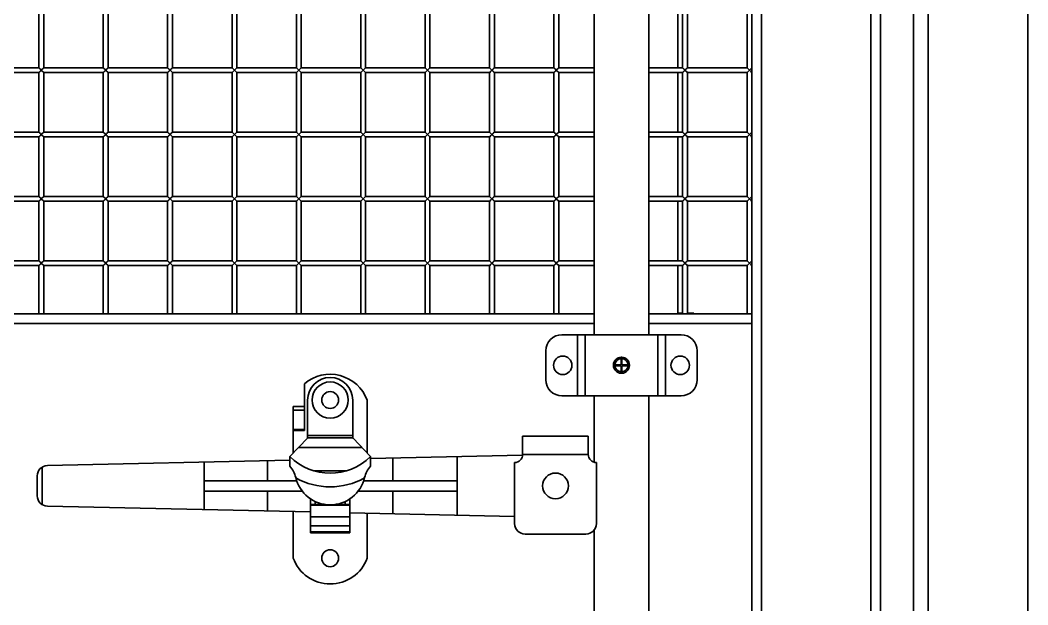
# Model space of a CAD drawing. Header units: millimetres. Extents: x 32496 to 166256, y 3504 to 23939.
# Drawn here: x 71104 to 71731, y 13479 to 13842 of the extents above; entities that cross this region are included whole.
import ezdxf

# ---------------------------------------------------------------- set-up
doc = ezdxf.new("R2010")
doc.units = ezdxf.units.MM
doc.layers.get('0').update_dxf_attribs({"lineweight": 35})

# ---------------------------------------------------------------- blocks, each defined once
blk = doc.blocks.new('8-1250')
at = {"linetype": 'Continuous'}
for p, q in [((-1377.63, -34671.29), (-1377.63, -32152.29)), ((-1315.63, -34671.29), (-1315.63, -32152.29)), ((-1386.63, -34591.29), (-1386.63, -32232.29)), ((-1481.13, -32251.79), (-1481.13, -34571.79)), ((-1413.13, -34571.79), (-1413.13, -32251.79)), ((-1407.13, -32251.79), (-1407.13, -34571.79)), ((-1585.13, -32393.79), (-1585.13, -33324.79)), ((-1551.13, -32393.79), (-1551.13, -33324.79)), ((-1487.13, -33311.79), (-1487.13, -32408.79)), ((-1930.13, -33121.79), (-1930.13, -33158.79)), ((-1927.13, -33121.79), (-1927.13, -33158.79)), ((-1890.13, -33121.79), (-1890.13, -33158.79)), ((-1887.13, -33121.79), (-1887.13, -33158.79)), ((-1850.13, -33121.79), (-1850.13, -33158.79)), ((-1847.13, -33121.79), (-1847.13, -33158.79)), ((-1810.13, -33121.79), (-1810.13, -33158.79)), ((-1807.13, -33121.79), (-1807.13, -33158.79)), ((-1770.13, -33121.79), (-1770.13, -33158.79)), ((-1767.13, -33121.79), (-1767.13, -33158.79)), ((-1730.13, -33121.79), (-1730.13, -33158.79)), ((-1727.13, -33121.79), (-1727.13, -33158.79)), ((-1690.13, -33121.79), (-1690.13, -33158.79)), ((-1687.13, -33121.79), (-1687.13, -33158.79)), ((-1650.13, -33121.79), (-1650.13, -33158.79)), ((-1647.13, -33121.79), (-1647.13, -33158.79)), ((-1610.13, -33121.79), (-1610.13, -33158.79)), ((-1607.13, -33121.79), (-1607.13, -33158.79)), ((-1533.13, -33158.79), (-1533.13, -33121.79)), ((-1530.13, -33121.79), (-1530.13, -33158.79)), ((-1527.13, -33121.79), (-1527.13, -33158.79)), ((-1490.13, -33121.79), (-1490.13, -33158.79)), ((-1967.13, -33158.79), (-1930.13, -33158.79)), ((-1930.13, -33161.79), (-1927.13, -33158.79)), ((-1930.13, -33158.79), (-1927.13, -33161.79)), ((-1929.22, -33160.88), (-1928.63, -33160.29)), ((-1927.13, -33158.79), (-1927.56, -33159.22)), ((-1927.13, -33158.79), (-1890.13, -33158.79)), ((-1890.13, -33161.79), (-1887.13, -33158.79)), ((-1890.13, -33158.79), (-1887.13, -33161.79)), ((-1889.22, -33160.88), (-1888.63, -33160.29)), ((-1887.13, -33158.79), (-1887.56, -33159.22)), ((-1887.13, -33158.79), (-1850.13, -33158.79)), ((-1850.13, -33161.79), (-1847.13, -33158.79)), ((-1850.13, -33158.79), (-1847.13, -33161.79)), ((-1849.22, -33160.88), (-1848.63, -33160.29)), ((-1847.13, -33158.79), (-1847.56, -33159.22)), ((-1847.13, -33158.79), (-1810.13, -33158.79)), ((-1810.13, -33161.79), (-1807.13, -33158.79)), ((-1810.13, -33158.79), (-1807.13, -33161.79)), ((-1809.22, -33160.88), (-1808.63, -33160.29)), ((-1807.13, -33158.79), (-1807.56, -33159.22)), ((-1807.13, -33158.79), (-1770.13, -33158.79)), ((-1770.13, -33161.79), (-1767.13, -33158.79)), ((-1770.13, -33158.79), (-1767.13, -33161.79)), ((-1769.22, -33160.88), (-1768.63, -33160.29)), ((-1767.13, -33158.79), (-1767.56, -33159.22)), ((-1767.13, -33158.79), (-1730.13, -33158.79)), ((-1730.13, -33161.79), (-1727.13, -33158.79)), ((-1730.13, -33158.79), (-1727.13, -33161.79)), ((-1729.22, -33160.88), (-1728.63, -33160.29)), ((-1727.13, -33158.79), (-1727.56, -33159.22)), ((-1727.13, -33158.79), (-1690.13, -33158.79)), ((-1690.13, -33161.79), (-1687.13, -33158.79)), ((-1690.13, -33158.79), (-1687.13, -33161.79)), ((-1689.22, -33160.88), (-1688.63, -33160.29)), ((-1687.13, -33158.79), (-1687.56, -33159.22)), ((-1687.13, -33158.79), (-1650.13, -33158.79)), ((-1650.13, -33161.79), (-1647.13, -33158.79)), ((-1650.13, -33158.79), (-1647.13, -33161.79)), ((-1649.22, -33160.88), (-1648.63, -33160.29)), ((-1647.13, -33158.79), (-1647.56, -33159.22)), ((-1647.13, -33158.79), (-1610.13, -33158.79)), ((-1610.13, -33161.79), (-1607.13, -33158.79)), ((-1610.13, -33158.79), (-1607.13, -33161.79)), ((-1609.22, -33160.88), (-1608.63, -33160.29)), ((-1607.13, -33158.79), (-1607.56, -33159.22)), ((-1607.13, -33158.79), (-1585.13, -33158.79)), ((-1551.13, -33158.79), (-1530.13, -33158.79)), ((-1530.13, -33161.79), (-1527.13, -33158.79)), ((-1530.13, -33158.79), (-1527.13, -33161.79)), ((-1529.22, -33160.88), (-1528.63, -33160.29)), ((-1527.13, -33158.79), (-1527.56, -33159.22)), ((-1527.13, -33158.79), (-1490.13, -33158.79)), ((-1490.13, -33161.79), (-1487.13, -33158.79)), ((-1490.13, -33158.79), (-1487.13, -33161.79)), ((-1489.22, -33160.88), (-1488.63, -33160.29)), ((-1487.13, -33158.79), (-1487.56, -33159.22)), ((-1967.13, -33161.79), (-1930.13, -33161.79)), ((-1930.13, -33161.79), (-1930.13, -33198.79)), ((-1930.01, -33161.67), (-1929.22, -33160.88)), ((-1927.13, -33161.79), (-1927.13, -33198.79)), ((-1927.13, -33161.79), (-1890.13, -33161.79)), ((-1890.13, -33161.79), (-1890.13, -33198.79)), ((-1890.01, -33161.67), (-1889.22, -33160.88)), ((-1887.13, -33161.79), (-1887.13, -33198.79)), ((-1887.13, -33161.79), (-1850.13, -33161.79)), ((-1850.13, -33161.79), (-1850.13, -33198.79)), ((-1850.01, -33161.67), (-1849.22, -33160.88)), ((-1847.13, -33161.79), (-1847.13, -33198.79)), ((-1847.13, -33161.79), (-1810.13, -33161.79)), ((-1810.13, -33161.79), (-1810.13, -33198.79)), ((-1810.01, -33161.67), (-1809.22, -33160.88)), ((-1807.13, -33161.79), (-1807.13, -33198.79)), ((-1807.13, -33161.79), (-1770.13, -33161.79)), ((-1770.13, -33161.79), (-1770.13, -33198.79)), ((-1770.01, -33161.67), (-1769.22, -33160.88)), ((-1767.13, -33161.79), (-1767.13, -33198.79)), ((-1767.13, -33161.79), (-1730.13, -33161.79)), ((-1730.13, -33161.79), (-1730.13, -33198.79)), ((-1730.01, -33161.67), (-1729.22, -33160.88)), ((-1727.13, -33161.79), (-1727.13, -33198.79)), ((-1727.13, -33161.79), (-1690.13, -33161.79)), ((-1690.13, -33161.79), (-1690.13, -33198.79)), ((-1690.01, -33161.67), (-1689.22, -33160.88)), ((-1687.13, -33161.79), (-1687.13, -33198.79)), ((-1687.13, -33161.79), (-1650.13, -33161.79)), ((-1650.13, -33161.79), (-1650.13, -33198.79)), ((-1650.01, -33161.67), (-1649.22, -33160.88)), ((-1647.13, -33161.79), (-1647.13, -33198.79)), ((-1647.13, -33161.79), (-1610.13, -33161.79)), ((-1610.13, -33161.79), (-1610.13, -33198.79)), ((-1610.01, -33161.67), (-1609.22, -33160.88)), ((-1607.13, -33161.79), (-1607.13, -33198.79)), ((-1607.13, -33161.79), (-1585.13, -33161.79)), ((-1551.13, -33161.79), (-1530.13, -33161.79)), ((-1533.13, -33198.79), (-1533.13, -33161.79)), ((-1530.13, -33161.79), (-1530.13, -33198.79)), ((-1530.01, -33161.67), (-1529.22, -33160.88)), ((-1527.13, -33161.79), (-1527.13, -33198.79)), ((-1527.13, -33161.79), (-1490.13, -33161.79)), ((-1490.13, -33161.79), (-1490.13, -33198.79)), ((-1490.01, -33161.67), (-1489.22, -33160.88)), ((-1967.13, -33198.79), (-1930.13, -33198.79)), ((-1967.13, -33201.79), (-1930.13, -33201.79)), ((-1930.13, -33201.79), (-1927.13, -33198.79)), ((-1930.13, -33198.79), (-1927.13, -33201.79)), ((-1930.13, -33201.79), (-1930.13, -33238.79)), ((-1930.01, -33201.67), (-1929.22, -33200.88)), ((-1929.22, -33200.88), (-1928.63, -33200.29)), ((-1927.13, -33198.79), (-1927.56, -33199.22)), ((-1927.13, -33198.79), (-1890.13, -33198.79)), ((-1927.13, -33201.79), (-1927.13, -33238.79)), ((-1927.13, -33201.79), (-1890.13, -33201.79)), ((-1890.13, -33201.79), (-1887.13, -33198.79)), ((-1890.13, -33198.79), (-1887.13, -33201.79)), ((-1890.13, -33201.79), (-1890.13, -33238.79)), ((-1890.01, -33201.67), (-1889.22, -33200.88)), ((-1889.22, -33200.88), (-1888.63, -33200.29)), ((-1887.13, -33198.79), (-1887.56, -33199.22)), ((-1887.13, -33198.79), (-1850.13, -33198.79)), ((-1887.13, -33201.79), (-1887.13, -33238.79)), ((-1887.13, -33201.79), (-1850.13, -33201.79)), ((-1850.13, -33201.79), (-1847.13, -33198.79)), ((-1850.13, -33198.79), (-1847.13, -33201.79)), ((-1850.13, -33201.79), (-1850.13, -33238.79)), ((-1850.01, -33201.67), (-1849.22, -33200.88)), ((-1849.22, -33200.88), (-1848.63, -33200.29)), ((-1847.13, -33198.79), (-1847.56, -33199.22)), ((-1847.13, -33198.79), (-1810.13, -33198.79)), ((-1847.13, -33201.79), (-1847.13, -33238.79)), ((-1847.13, -33201.79), (-1810.13, -33201.79)), ((-1810.13, -33201.79), (-1807.13, -33198.79)), ((-1810.13, -33198.79), (-1807.13, -33201.79)), ((-1810.13, -33201.79), (-1810.13, -33238.79)), ((-1810.01, -33201.67), (-1809.22, -33200.88)), ((-1809.22, -33200.88), (-1808.63, -33200.29)), ((-1807.13, -33198.79), (-1807.56, -33199.22)), ((-1807.13, -33198.79), (-1770.13, -33198.79)), ((-1807.13, -33201.79), (-1807.13, -33238.79)), ((-1807.13, -33201.79), (-1770.13, -33201.79)), ((-1770.13, -33201.79), (-1767.13, -33198.79)), ((-1770.13, -33198.79), (-1767.13, -33201.79)), ((-1770.13, -33201.79), (-1770.13, -33238.79)), ((-1770.01, -33201.67), (-1769.22, -33200.88)), ((-1769.22, -33200.88), (-1768.63, -33200.29)), ((-1767.13, -33198.79), (-1767.56, -33199.22)), ((-1767.13, -33198.79), (-1730.13, -33198.79)), ((-1767.13, -33201.79), (-1767.13, -33238.79)), ((-1767.13, -33201.79), (-1730.13, -33201.79)), ((-1730.13, -33201.79), (-1727.13, -33198.79)), ((-1730.13, -33198.79), (-1727.13, -33201.79)), ((-1730.13, -33201.79), (-1730.13, -33238.79)), ((-1730.01, -33201.67), (-1729.22, -33200.88)), ((-1729.22, -33200.88), (-1728.63, -33200.29)), ((-1727.13, -33198.79), (-1727.56, -33199.22)), ((-1727.13, -33198.79), (-1690.13, -33198.79)), ((-1727.13, -33201.79), (-1727.13, -33238.79)), ((-1727.13, -33201.79), (-1690.13, -33201.79)), ((-1690.13, -33201.79), (-1687.13, -33198.79)), ((-1690.13, -33198.79), (-1687.13, -33201.79)), ((-1690.13, -33201.79), (-1690.13, -33238.79)), ((-1690.01, -33201.67), (-1689.22, -33200.88)), ((-1689.22, -33200.88), (-1688.63, -33200.29)), ((-1687.13, -33198.79), (-1687.56, -33199.22)), ((-1687.13, -33198.79), (-1650.13, -33198.79)), ((-1687.13, -33201.79), (-1687.13, -33238.79)), ((-1687.13, -33201.79), (-1650.13, -33201.79)), ((-1650.13, -33201.79), (-1647.13, -33198.79)), ((-1650.13, -33198.79), (-1647.13, -33201.79)), ((-1650.13, -33201.79), (-1650.13, -33238.79)), ((-1650.01, -33201.67), (-1649.22, -33200.88)), ((-1649.22, -33200.88), (-1648.63, -33200.29)), ((-1647.13, -33198.79), (-1647.56, -33199.22)), ((-1647.13, -33198.79), (-1610.13, -33198.79)), ((-1647.13, -33201.79), (-1647.13, -33238.79)), ((-1647.13, -33201.79), (-1610.13, -33201.79)), ((-1610.13, -33201.79), (-1607.13, -33198.79)), ((-1610.13, -33198.79), (-1607.13, -33201.79)), ((-1610.13, -33201.79), (-1610.13, -33238.79)), ((-1610.01, -33201.67), (-1609.22, -33200.88)), ((-1609.22, -33200.88), (-1608.63, -33200.29)), ((-1607.13, -33198.79), (-1607.56, -33199.22)), ((-1607.13, -33198.79), (-1585.13, -33198.79)), ((-1607.13, -33201.79), (-1607.13, -33238.79)), ((-1607.13, -33201.79), (-1585.13, -33201.79)), ((-1551.13, -33198.79), (-1530.13, -33198.79)), ((-1551.13, -33201.79), (-1530.13, -33201.79)), ((-1533.13, -33238.79), (-1533.13, -33201.79)), ((-1530.13, -33201.79), (-1527.13, -33198.79)), ((-1530.13, -33198.79), (-1527.13, -33201.79)), ((-1530.13, -33201.79), (-1530.13, -33238.79)), ((-1530.01, -33201.67), (-1529.22, -33200.88)), ((-1529.22, -33200.88), (-1528.63, -33200.29)), ((-1527.13, -33198.79), (-1527.56, -33199.22)), ((-1527.13, -33198.79), (-1490.13, -33198.79)), ((-1527.13, -33201.79), (-1527.13, -33238.79)), ((-1527.13, -33201.79), (-1490.13, -33201.79)), ((-1490.13, -33201.79), (-1487.13, -33198.79)), ((-1490.13, -33198.79), (-1487.13, -33201.79)), ((-1490.13, -33201.79), (-1490.13, -33238.79)), ((-1490.01, -33201.67), (-1489.22, -33200.88)), ((-1489.22, -33200.88), (-1488.63, -33200.29)), ((-1487.13, -33198.79), (-1487.56, -33199.22)), ((-1967.13, -33238.79), (-1930.13, -33238.79)), ((-1967.13, -33241.79), (-1930.13, -33241.79)), ((-1930.13, -33241.79), (-1927.13, -33238.79)), ((-1930.13, -33238.79), (-1927.13, -33241.79)), ((-1930.13, -33241.79), (-1930.13, -33278.79)), ((-1930.01, -33241.67), (-1929.22, -33240.88)), ((-1929.22, -33240.88), (-1928.63, -33240.29)), ((-1927.13, -33238.79), (-1927.56, -33239.22)), ((-1927.13, -33238.79), (-1890.13, -33238.79)), ((-1927.13, -33241.79), (-1927.13, -33278.79)), ((-1927.13, -33241.79), (-1890.13, -33241.79)), ((-1890.13, -33241.79), (-1887.13, -33238.79)), ((-1890.13, -33238.79), (-1887.13, -33241.79)), ((-1890.13, -33241.79), (-1890.13, -33278.79)), ((-1890.01, -33241.67), (-1889.22, -33240.88)), ((-1889.22, -33240.88), (-1888.63, -33240.29)), ((-1887.13, -33238.79), (-1887.56, -33239.22)), ((-1887.13, -33238.79), (-1850.13, -33238.79)), ((-1887.13, -33241.79), (-1887.13, -33278.79)), ((-1887.13, -33241.79), (-1850.13, -33241.79)), ((-1850.13, -33241.79), (-1847.13, -33238.79)), ((-1850.13, -33238.79), (-1847.13, -33241.79)), ((-1850.13, -33241.79), (-1850.13, -33278.79)), ((-1850.01, -33241.67), (-1849.22, -33240.88)), ((-1849.22, -33240.88), (-1848.63, -33240.29)), ((-1847.13, -33238.79), (-1847.56, -33239.22)), ((-1847.13, -33238.79), (-1810.13, -33238.79)), ((-1847.13, -33241.79), (-1847.13, -33278.79)), ((-1847.13, -33241.79), (-1810.13, -33241.79)), ((-1810.13, -33241.79), (-1807.13, -33238.79)), ((-1810.13, -33238.79), (-1807.13, -33241.79)), ((-1810.13, -33241.79), (-1810.13, -33278.79)), ((-1810.01, -33241.67), (-1809.22, -33240.88)), ((-1809.22, -33240.88), (-1808.63, -33240.29)), ((-1807.13, -33238.79), (-1807.56, -33239.22)), ((-1807.13, -33238.79), (-1770.13, -33238.79)), ((-1807.13, -33241.79), (-1807.13, -33278.79)), ((-1807.13, -33241.79), (-1770.13, -33241.79)), ((-1770.13, -33241.79), (-1767.13, -33238.79)), ((-1770.13, -33238.79), (-1767.13, -33241.79)), ((-1770.13, -33241.79), (-1770.13, -33278.79)), ((-1770.01, -33241.67), (-1769.22, -33240.88)), ((-1769.22, -33240.88), (-1768.63, -33240.29)), ((-1767.13, -33238.79), (-1767.56, -33239.22)), ((-1767.13, -33238.79), (-1730.13, -33238.79)), ((-1767.13, -33241.79), (-1767.13, -33278.79)), ((-1767.13, -33241.79), (-1730.13, -33241.79)), ((-1730.13, -33241.79), (-1727.13, -33238.79)), ((-1730.13, -33238.79), (-1727.13, -33241.79)), ((-1730.13, -33241.79), (-1730.13, -33278.79)), ((-1730.01, -33241.67), (-1729.22, -33240.88)), ((-1729.22, -33240.88), (-1728.63, -33240.29)), ((-1727.13, -33238.79), (-1727.56, -33239.22)), ((-1727.13, -33238.79), (-1690.13, -33238.79)), ((-1727.13, -33241.79), (-1727.13, -33278.79)), ((-1727.13, -33241.79), (-1690.13, -33241.79)), ((-1690.13, -33241.79), (-1687.13, -33238.79)), ((-1690.13, -33238.79), (-1687.13, -33241.79)), ((-1690.13, -33241.79), (-1690.13, -33278.79)), ((-1690.01, -33241.67), (-1689.22, -33240.88)), ((-1689.22, -33240.88), (-1688.63, -33240.29)), ((-1687.13, -33238.79), (-1687.56, -33239.22)), ((-1687.13, -33238.79), (-1650.13, -33238.79)), ((-1687.13, -33241.79), (-1687.13, -33278.79)), ((-1687.13, -33241.79), (-1650.13, -33241.79)), ((-1650.13, -33241.79), (-1647.13, -33238.79)), ((-1650.13, -33238.79), (-1647.13, -33241.79)), ((-1650.13, -33241.79), (-1650.13, -33278.79)), ((-1650.01, -33241.67), (-1649.22, -33240.88)), ((-1649.22, -33240.88), (-1648.63, -33240.29)), ((-1647.13, -33238.79), (-1647.56, -33239.22)), ((-1647.13, -33238.79), (-1610.13, -33238.79)), ((-1647.13, -33241.79), (-1647.13, -33278.79)), ((-1647.13, -33241.79), (-1610.13, -33241.79)), ((-1610.13, -33241.79), (-1607.13, -33238.79)), ((-1610.13, -33238.79), (-1607.13, -33241.79)), ((-1610.13, -33241.79), (-1610.13, -33278.79)), ((-1610.01, -33241.67), (-1609.22, -33240.88)), ((-1609.22, -33240.88), (-1608.63, -33240.29)), ((-1607.13, -33238.79), (-1607.56, -33239.22)), ((-1607.13, -33238.79), (-1585.13, -33238.79)), ((-1607.13, -33241.79), (-1607.13, -33278.79)), ((-1607.13, -33241.79), (-1585.13, -33241.79)), ((-1551.13, -33238.79), (-1530.13, -33238.79)), ((-1551.13, -33241.79), (-1530.13, -33241.79)), ((-1533.13, -33278.79), (-1533.13, -33241.79)), ((-1530.13, -33241.79), (-1527.13, -33238.79)), ((-1530.13, -33238.79), (-1527.13, -33241.79)), ((-1530.13, -33241.79), (-1530.13, -33278.79)), ((-1530.01, -33241.67), (-1529.22, -33240.88)), ((-1529.22, -33240.88), (-1528.63, -33240.29)), ((-1527.13, -33238.79), (-1527.56, -33239.22)), ((-1527.13, -33238.79), (-1490.13, -33238.79)), ((-1527.13, -33241.79), (-1527.13, -33278.79)), ((-1527.13, -33241.79), (-1490.13, -33241.79)), ((-1490.13, -33241.79), (-1487.13, -33238.79)), ((-1490.13, -33238.79), (-1487.13, -33241.79)), ((-1490.13, -33241.79), (-1490.13, -33278.79)), ((-1490.01, -33241.67), (-1489.22, -33240.88)), ((-1489.22, -33240.88), (-1488.63, -33240.29)), ((-1487.13, -33238.79), (-1487.56, -33239.22)), ((-1967.13, -33278.79), (-1930.13, -33278.79)), ((-1930.13, -33281.79), (-1927.13, -33278.79)), ((-1930.13, -33278.79), (-1927.13, -33281.79)), ((-1927.13, -33278.79), (-1927.56, -33279.22)), ((-1927.13, -33278.79), (-1890.13, -33278.79)), ((-1890.13, -33281.79), (-1887.13, -33278.79)), ((-1890.13, -33278.79), (-1887.13, -33281.79)), ((-1887.13, -33278.79), (-1887.56, -33279.22)), ((-1887.13, -33278.79), (-1850.13, -33278.79)), ((-1850.13, -33281.79), (-1847.13, -33278.79)), ((-1850.13, -33278.79), (-1847.13, -33281.79)), ((-1847.13, -33278.79), (-1847.56, -33279.22)), ((-1847.13, -33278.79), (-1810.13, -33278.79)), ((-1810.13, -33281.79), (-1807.13, -33278.79)), ((-1810.13, -33278.79), (-1807.13, -33281.79)), ((-1807.13, -33278.79), (-1807.56, -33279.22)), ((-1807.13, -33278.79), (-1770.13, -33278.79)), ((-1770.13, -33281.79), (-1767.13, -33278.79)), ((-1770.13, -33278.79), (-1767.13, -33281.79)), ((-1767.13, -33278.79), (-1767.56, -33279.22)), ((-1767.13, -33278.79), (-1730.13, -33278.79)), ((-1730.13, -33281.79), (-1727.13, -33278.79)), ((-1730.13, -33278.79), (-1727.13, -33281.79)), ((-1727.13, -33278.79), (-1727.56, -33279.22)), ((-1727.13, -33278.79), (-1690.13, -33278.79)), ((-1690.13, -33281.79), (-1687.13, -33278.79)), ((-1690.13, -33278.79), (-1687.13, -33281.79)), ((-1687.13, -33278.79), (-1687.56, -33279.22)), ((-1687.13, -33278.79), (-1650.13, -33278.79)), ((-1650.13, -33281.79), (-1647.13, -33278.79)), ((-1650.13, -33278.79), (-1647.13, -33281.79)), ((-1647.13, -33278.79), (-1647.56, -33279.22)), ((-1647.13, -33278.79), (-1610.13, -33278.79)), ((-1610.13, -33281.79), (-1607.13, -33278.79)), ((-1610.13, -33278.79), (-1607.13, -33281.79)), ((-1607.13, -33278.79), (-1607.56, -33279.22)), ((-1607.13, -33278.79), (-1585.13, -33278.79)), ((-1551.13, -33278.79), (-1530.13, -33278.79)), ((-1530.13, -33281.79), (-1527.13, -33278.79)), ((-1530.13, -33278.79), (-1527.13, -33281.79)), ((-1527.13, -33278.79), (-1527.56, -33279.22)), ((-1527.13, -33278.79), (-1490.13, -33278.79)), ((-1490.13, -33281.79), (-1487.13, -33278.79)), ((-1490.13, -33278.79), (-1487.13, -33281.79)), ((-1487.13, -33278.79), (-1487.56, -33279.22)), ((-1967.13, -33281.79), (-1930.13, -33281.79)), ((-1930.13, -33281.79), (-1930.13, -33311.79)), ((-1930.01, -33281.67), (-1929.22, -33280.88)), ((-1929.22, -33280.88), (-1928.63, -33280.29)), ((-1927.13, -33281.79), (-1927.13, -33311.79)), ((-1927.13, -33281.79), (-1890.13, -33281.79)), ((-1890.13, -33281.79), (-1890.13, -33311.79)), ((-1890.01, -33281.67), (-1889.22, -33280.88)), ((-1889.22, -33280.88), (-1888.63, -33280.29)), ((-1887.13, -33281.79), (-1887.13, -33311.79)), ((-1887.13, -33281.79), (-1850.13, -33281.79)), ((-1850.13, -33281.79), (-1850.13, -33311.79)), ((-1850.01, -33281.67), (-1849.22, -33280.88)), ((-1849.22, -33280.88), (-1848.63, -33280.29)), ((-1847.13, -33281.79), (-1847.13, -33311.79)), ((-1847.13, -33281.79), (-1810.13, -33281.79)), ((-1810.13, -33281.79), (-1810.13, -33311.79)), ((-1810.01, -33281.67), (-1809.22, -33280.88)), ((-1809.22, -33280.88), (-1808.63, -33280.29)), ((-1807.13, -33281.79), (-1807.13, -33311.79)), ((-1807.13, -33281.79), (-1770.13, -33281.79)), ((-1770.13, -33281.79), (-1770.13, -33311.79)), ((-1770.01, -33281.67), (-1769.22, -33280.88)), ((-1769.22, -33280.88), (-1768.63, -33280.29)), ((-1767.13, -33281.79), (-1767.13, -33311.79)), ((-1767.13, -33281.79), (-1730.13, -33281.79)), ((-1730.13, -33281.79), (-1730.13, -33311.79)), ((-1730.01, -33281.67), (-1729.22, -33280.88)), ((-1729.22, -33280.88), (-1728.63, -33280.29)), ((-1727.13, -33281.79), (-1727.13, -33311.79)), ((-1727.13, -33281.79), (-1690.13, -33281.79)), ((-1690.13, -33281.79), (-1690.13, -33311.79)), ((-1690.01, -33281.67), (-1689.22, -33280.88)), ((-1689.22, -33280.88), (-1688.63, -33280.29)), ((-1687.13, -33281.79), (-1687.13, -33311.79)), ((-1687.13, -33281.79), (-1650.13, -33281.79)), ((-1650.13, -33281.79), (-1650.13, -33311.79)), ((-1650.01, -33281.67), (-1649.22, -33280.88)), ((-1649.22, -33280.88), (-1648.63, -33280.29)), ((-1647.13, -33281.79), (-1647.13, -33311.79)), ((-1647.13, -33281.79), (-1610.13, -33281.79)), ((-1610.13, -33281.79), (-1610.13, -33311.79)), ((-1610.01, -33281.67), (-1609.22, -33280.88)), ((-1609.22, -33280.88), (-1608.63, -33280.29)), ((-1607.13, -33281.79), (-1607.13, -33311.79)), ((-1607.13, -33281.79), (-1585.13, -33281.79)), ((-1551.13, -33281.79), (-1530.13, -33281.79)), ((-1533.13, -33311.79), (-1533.13, -33281.79)), ((-1530.13, -33281.79), (-1530.13, -33311.79)), ((-1530.01, -33281.67), (-1529.22, -33280.88)), ((-1529.22, -33280.88), (-1528.63, -33280.29)), ((-1527.13, -33281.79), (-1527.13, -33311.79)), ((-1527.13, -33281.79), (-1490.13, -33281.79)), ((-1490.13, -33281.79), (-1490.13, -33311.79)), ((-1490.01, -33281.67), (-1489.22, -33280.88)), ((-1489.22, -33280.88), (-1488.63, -33280.29)), ((-2211.13, -33311.79), (-1585.13, -33311.79)), ((-1551.13, -33311.79), (-1487.13, -33311.79)), ((-1533.13, -33311.29), (-1530.13, -33311.29)), ((-1527.13, -33311.29), (-1523.13, -33311.29)), ((-1523.13, -33311.79), (-1523.13, -33311.29)), ((-1487.13, -33511.79), (-1487.13, -33311.79)), ((-1585.13, -33317.79), (-2211.13, -33317.79)), ((-1487.13, -33317.79), (-1551.13, -33317.79)), ((-1531.13, -33324.79), (-1605.13, -33324.79)), ((-1595.43, -33362.79), (-1595.43, -33324.79)), ((-1590.63, -33362.79), (-1590.63, -33324.79)), ((-1545.63, -33324.79), (-1545.63, -33362.79)), ((-1540.83, -33324.79), (-1540.83, -33362.79)), ((-1615.13, -33352.79), (-1615.13, -33334.79)), ((-1521.13, -33352.79), (-1521.13, -33334.79)), ((-1568.38, -33338.8), (-1568.38, -33343.54)), ((-1567.88, -33343.54), (-1567.88, -33338.8)), ((-1568.38, -33343.54), (-1573.12, -33343.54)), ((-1573.12, -33344.04), (-1568.38, -33344.04)), ((-1568.38, -33344.04), (-1568.38, -33348.78)), ((-1563.13, -33343.54), (-1567.88, -33343.54)), ((-1567.88, -33348.78), (-1567.88, -33344.04)), ((-1567.88, -33344.04), (-1563.13, -33344.04)), ((-1765.13, -33384.39), (-1765.13, -33355.34)), ((-1763.13, -33365.39), (-1763.13, -33389.08)), ((-1735.13, -33389.08), (-1735.13, -33365.39)), ((-1726.13, -33365.45), (-1726.13, -33398.47)), ((-1605.13, -33362.79), (-1531.13, -33362.79)), ((-1585.13, -33362.79), (-1585.13, -33404.29)), ((-1551.13, -33362.79), (-1551.13, -34431.79)), ((-1772.13, -33398.47), (-1772.13, -33369.39)), ((-1772.13, -33369.39), (-1765.13, -33369.39)), ((-1772.13, -33371.61), (-1765.13, -33371.61)), ((-1772.13, -33383.78), (-1765.13, -33383.78)), ((-1765.13, -33384.39), (-1772.13, -33384.39)), ((-1774.13, -33400.59), (-1763.31, -33389.08)), ((-1763.31, -33389.08), (-1763.13, -33389.08)), ((-1763.13, -33387.39), (-1735.13, -33387.39)), ((-1763.13, -33388.89), (-1735.13, -33388.89)), ((-1735.13, -33389.08), (-1734.95, -33389.08)), ((-1734.95, -33389.08), (-1724.13, -33400.59)), ((-1588.73, -33387.79), (-1629.53, -33387.79)), ((-1629.53, -33387.79), (-1629.53, -33399.29)), ((-1588.73, -33399.29), (-1588.73, -33387.79)), ((-1729.49, -33394.89), (-1768.77, -33394.89)), ((-1924.87, -33406.15), (-1774.13, -33402.87)), ((-1827.43, -33433.55), (-1827.43, -33404.03)), ((-1788.13, -33415.59), (-1788.13, -33403.18)), ((-1774.13, -33400.59), (-1774.13, -33406.61)), ((-1724.13, -33401.78), (-1629.57, -33399.72)), ((-1724.13, -33400.59), (-1724.13, -33406.61)), ((-1710.13, -33415.59), (-1710.13, -33401.48)), ((-1670.13, -33436.97), (-1670.13, -33400.61)), ((-1634.53, -33404.29), (-1634.53, -33442.29)), ((-1588.73, -33399.29), (-1629.53, -33399.29)), ((-1583.73, -33404.29), (-1583.73, -33442.29)), ((-1928.13, -33407.13), (-1928.13, -33430.45)), ((-1759.34, -33409.39), (-1738.92, -33409.39)), ((-1931.13, -33425.03), (-1931.13, -33412.55)), ((-1769.9, -33415.59), (-1827.43, -33415.59)), ((-1670.13, -33415.59), (-1728.35, -33415.59)), ((-1827.43, -33421.99), (-1766.48, -33421.99)), ((-1788.13, -33434.4), (-1788.13, -33421.99)), ((-1731.77, -33421.99), (-1670.13, -33421.99)), ((-1710.13, -33436.1), (-1710.13, -33421.99)), ((-1761.38, -33447.93), (-1761.38, -33426.78)), ((-1758.38, -33428.48), (-1758.38, -33430.29)), ((-1739.88, -33430.29), (-1739.88, -33428.48)), ((-1736.88, -33447.93), (-1736.88, -33426.78)), ((-1924.87, -33431.43), (-1761.38, -33434.98)), ((-1772.13, -33463.73), (-1772.13, -33434.75)), ((-1761.38, -33430.29), (-1752.25, -33430.29)), ((-1736.88, -33430.79), (-1761.38, -33430.79)), ((-1746.01, -33430.29), (-1736.88, -33430.29)), ((-1736.88, -33435.52), (-1634.53, -33437.75)), ((-1726.13, -33435.75), (-1726.13, -33463.73)), ((-1761.38, -33438.1), (-1736.88, -33438.1)), ((-1736.88, -33443.74), (-1761.38, -33443.74)), ((-1761.38, -33447.46), (-1736.88, -33447.46)), ((-1736.88, -33447.93), (-1761.38, -33447.93)), ((-1585.13, -33446.27), (-1585.13, -34431.79)), ((-1590.23, -33448.79), (-1628.03, -33448.79))]:
    blk.add_line(p, q, dxfattribs=at)
for points in [[(-1928.63, -33160.29), (-1929.21, -33159.7), (-1929.69, -33159.23)], [(-1927.56, -33159.22), (-1928.05, -33159.71), (-1928.63, -33160.29)], [(-1928.63, -33160.29), (-1928.04, -33160.88), (-1927.57, -33161.35), (-1927.13, -33161.79)], [(-1888.63, -33160.29), (-1889.21, -33159.7), (-1889.69, -33159.23)], [(-1887.56, -33159.22), (-1888.05, -33159.71), (-1888.63, -33160.29)], [(-1888.63, -33160.29), (-1888.04, -33160.88), (-1887.57, -33161.35), (-1887.13, -33161.79)], [(-1848.63, -33160.29), (-1849.21, -33159.7), (-1849.69, -33159.23)], [(-1847.56, -33159.22), (-1848.05, -33159.71), (-1848.63, -33160.29)], [(-1848.63, -33160.29), (-1848.04, -33160.88), (-1847.57, -33161.35), (-1847.13, -33161.79)], [(-1808.63, -33160.29), (-1809.21, -33159.7), (-1809.69, -33159.23)], [(-1807.56, -33159.22), (-1808.05, -33159.71), (-1808.63, -33160.29)], [(-1808.63, -33160.29), (-1808.04, -33160.88), (-1807.57, -33161.35), (-1807.13, -33161.79)], [(-1768.63, -33160.29), (-1769.21, -33159.7), (-1769.69, -33159.23)], [(-1767.56, -33159.22), (-1768.05, -33159.71), (-1768.63, -33160.29)], [(-1768.63, -33160.29), (-1768.04, -33160.88), (-1767.57, -33161.35), (-1767.13, -33161.79)], [(-1728.63, -33160.29), (-1729.21, -33159.7), (-1729.69, -33159.23)], [(-1727.56, -33159.22), (-1728.05, -33159.71), (-1728.63, -33160.29)], [(-1728.63, -33160.29), (-1728.04, -33160.88), (-1727.57, -33161.35), (-1727.13, -33161.79)], [(-1688.63, -33160.29), (-1689.21, -33159.7), (-1689.69, -33159.23)], [(-1687.56, -33159.22), (-1688.05, -33159.71), (-1688.63, -33160.29)], [(-1688.63, -33160.29), (-1688.04, -33160.88), (-1687.57, -33161.35), (-1687.13, -33161.79)], [(-1648.63, -33160.29), (-1649.21, -33159.7), (-1649.69, -33159.23)], [(-1647.56, -33159.22), (-1648.05, -33159.71), (-1648.63, -33160.29)], [(-1648.63, -33160.29), (-1648.04, -33160.88), (-1647.57, -33161.35), (-1647.13, -33161.79)], [(-1608.63, -33160.29), (-1609.21, -33159.7), (-1609.69, -33159.23)], [(-1607.56, -33159.22), (-1608.05, -33159.71), (-1608.63, -33160.29)], [(-1608.63, -33160.29), (-1608.04, -33160.88), (-1607.57, -33161.35)], [(-1528.63, -33160.29), (-1529.21, -33159.7), (-1529.69, -33159.23)], [(-1527.56, -33159.22), (-1528.05, -33159.71), (-1528.63, -33160.29)], [(-1528.63, -33160.29), (-1528.04, -33160.88), (-1527.57, -33161.35), (-1527.24, -33161.67)], [(-1488.63, -33160.29), (-1489.21, -33159.7), (-1489.69, -33159.23)], [(-1487.56, -33159.22), (-1488.05, -33159.71), (-1488.63, -33160.29)], [(-1488.63, -33160.29), (-1488.04, -33160.88), (-1487.57, -33161.35), (-1487.24, -33161.67)], [(-1928.63, -33200.29), (-1929.21, -33199.7), (-1929.69, -33199.23)], [(-1927.56, -33199.22), (-1928.05, -33199.71), (-1928.63, -33200.29)], [(-1928.63, -33200.29), (-1928.04, -33200.88), (-1927.57, -33201.35), (-1927.13, -33201.79)], [(-1888.63, -33200.29), (-1889.21, -33199.7), (-1889.69, -33199.23)], [(-1887.56, -33199.22), (-1888.05, -33199.71), (-1888.63, -33200.29)], [(-1888.63, -33200.29), (-1888.04, -33200.88), (-1887.57, -33201.35), (-1887.13, -33201.79)], [(-1848.63, -33200.29), (-1849.21, -33199.7), (-1849.69, -33199.23)], [(-1847.56, -33199.22), (-1848.05, -33199.71), (-1848.63, -33200.29)], [(-1848.63, -33200.29), (-1848.04, -33200.88), (-1847.57, -33201.35), (-1847.13, -33201.79)], [(-1808.63, -33200.29), (-1809.21, -33199.7), (-1809.69, -33199.23)], [(-1807.56, -33199.22), (-1808.05, -33199.71), (-1808.63, -33200.29)], [(-1808.63, -33200.29), (-1808.04, -33200.88), (-1807.57, -33201.35), (-1807.13, -33201.79)], [(-1768.63, -33200.29), (-1769.21, -33199.7), (-1769.69, -33199.23)], [(-1767.56, -33199.22), (-1768.05, -33199.71), (-1768.63, -33200.29)], [(-1768.63, -33200.29), (-1768.04, -33200.88), (-1767.57, -33201.35), (-1767.13, -33201.79)], [(-1728.63, -33200.29), (-1729.21, -33199.7), (-1729.69, -33199.23)], [(-1727.56, -33199.22), (-1728.05, -33199.71), (-1728.63, -33200.29)], [(-1728.63, -33200.29), (-1728.04, -33200.88), (-1727.57, -33201.35), (-1727.13, -33201.79)], [(-1688.63, -33200.29), (-1689.21, -33199.7), (-1689.69, -33199.23)], [(-1687.56, -33199.22), (-1688.05, -33199.71), (-1688.63, -33200.29)], [(-1688.63, -33200.29), (-1688.04, -33200.88), (-1687.57, -33201.35), (-1687.13, -33201.79)], [(-1648.63, -33200.29), (-1649.21, -33199.7), (-1649.69, -33199.23)], [(-1647.56, -33199.22), (-1648.05, -33199.71), (-1648.63, -33200.29)], [(-1648.63, -33200.29), (-1648.04, -33200.88), (-1647.57, -33201.35)], [(-1608.63, -33200.29), (-1609.21, -33199.7), (-1609.69, -33199.23)], [(-1607.56, -33199.22), (-1608.05, -33199.71), (-1608.63, -33200.29)], [(-1608.63, -33200.29), (-1608.04, -33200.88), (-1607.57, -33201.35), (-1607.24, -33201.67)], [(-1528.63, -33200.29), (-1529.21, -33199.7), (-1529.69, -33199.23)], [(-1527.56, -33199.22), (-1528.05, -33199.71), (-1528.63, -33200.29)], [(-1528.63, -33200.29), (-1528.04, -33200.88), (-1527.57, -33201.35), (-1527.24, -33201.67)], [(-1488.63, -33200.29), (-1489.21, -33199.7), (-1489.69, -33199.23)], [(-1487.56, -33199.22), (-1488.05, -33199.71), (-1488.63, -33200.29)], [(-1488.63, -33200.29), (-1488.04, -33200.88), (-1487.57, -33201.35), (-1487.24, -33201.67)], [(-1928.63, -33240.29), (-1929.21, -33239.7), (-1929.69, -33239.23)], [(-1927.56, -33239.22), (-1928.05, -33239.71), (-1928.63, -33240.29)], [(-1928.63, -33240.29), (-1928.04, -33240.88), (-1927.57, -33241.35), (-1927.13, -33241.79)], [(-1888.63, -33240.29), (-1889.21, -33239.7), (-1889.69, -33239.23)], [(-1887.56, -33239.22), (-1888.05, -33239.71), (-1888.63, -33240.29)], [(-1888.63, -33240.29), (-1888.04, -33240.88), (-1887.57, -33241.35), (-1887.13, -33241.79)], [(-1848.63, -33240.29), (-1849.21, -33239.7), (-1849.69, -33239.23)], [(-1847.56, -33239.22), (-1848.05, -33239.71), (-1848.63, -33240.29)], [(-1848.63, -33240.29), (-1848.04, -33240.88), (-1847.57, -33241.35), (-1847.13, -33241.79)], [(-1808.63, -33240.29), (-1809.21, -33239.7), (-1809.69, -33239.23)], [(-1807.56, -33239.22), (-1808.05, -33239.71), (-1808.63, -33240.29)], [(-1808.63, -33240.29), (-1808.04, -33240.88), (-1807.57, -33241.35), (-1807.13, -33241.79)], [(-1768.63, -33240.29), (-1769.21, -33239.7), (-1769.69, -33239.23)], [(-1767.56, -33239.22), (-1768.05, -33239.71), (-1768.63, -33240.29)], [(-1768.63, -33240.29), (-1768.04, -33240.88), (-1767.57, -33241.35), (-1767.13, -33241.79)], [(-1728.63, -33240.29), (-1729.21, -33239.7), (-1729.69, -33239.23)], [(-1727.56, -33239.22), (-1728.05, -33239.71), (-1728.63, -33240.29)], [(-1728.63, -33240.29), (-1728.04, -33240.88), (-1727.57, -33241.35), (-1727.13, -33241.79)], [(-1688.63, -33240.29), (-1689.21, -33239.7), (-1689.69, -33239.23)], [(-1687.56, -33239.22), (-1688.05, -33239.71), (-1688.63, -33240.29)], [(-1688.63, -33240.29), (-1688.04, -33240.88), (-1687.57, -33241.35)], [(-1648.63, -33240.29), (-1649.21, -33239.7), (-1649.69, -33239.23)], [(-1647.56, -33239.22), (-1648.05, -33239.71), (-1648.63, -33240.29)], [(-1648.63, -33240.29), (-1648.04, -33240.88), (-1647.57, -33241.35), (-1647.24, -33241.67)], [(-1608.63, -33240.29), (-1609.21, -33239.7), (-1609.69, -33239.23)], [(-1607.56, -33239.22), (-1608.05, -33239.71), (-1608.63, -33240.29)], [(-1608.63, -33240.29), (-1608.04, -33240.88), (-1607.57, -33241.35), (-1607.24, -33241.67)], [(-1528.63, -33240.29), (-1529.21, -33239.7), (-1529.69, -33239.23)], [(-1527.56, -33239.22), (-1528.05, -33239.71), (-1528.63, -33240.29)], [(-1528.63, -33240.29), (-1528.04, -33240.88), (-1527.57, -33241.35), (-1527.24, -33241.67)], [(-1488.63, -33240.29), (-1489.21, -33239.7), (-1489.69, -33239.23)], [(-1487.56, -33239.22), (-1488.05, -33239.71), (-1488.63, -33240.29)], [(-1488.63, -33240.29), (-1488.04, -33240.88), (-1487.57, -33241.35), (-1487.24, -33241.67)], [(-1928.63, -33280.29), (-1929.21, -33279.7), (-1929.69, -33279.23)], [(-1927.56, -33279.22), (-1928.05, -33279.71), (-1928.63, -33280.29)], [(-1888.63, -33280.29), (-1889.21, -33279.7), (-1889.69, -33279.23)], [(-1887.56, -33279.22), (-1888.05, -33279.71), (-1888.63, -33280.29)], [(-1848.63, -33280.29), (-1849.21, -33279.7), (-1849.69, -33279.23)], [(-1847.56, -33279.22), (-1848.05, -33279.71), (-1848.63, -33280.29)], [(-1808.63, -33280.29), (-1809.21, -33279.7), (-1809.69, -33279.23)], [(-1807.56, -33279.22), (-1808.05, -33279.71), (-1808.63, -33280.29)], [(-1768.63, -33280.29), (-1769.21, -33279.7), (-1769.69, -33279.23)], [(-1767.56, -33279.22), (-1768.05, -33279.71), (-1768.63, -33280.29)], [(-1728.63, -33280.29), (-1729.21, -33279.7), (-1729.69, -33279.23)], [(-1727.56, -33279.22), (-1728.05, -33279.71), (-1728.63, -33280.29)], [(-1688.63, -33280.29), (-1689.21, -33279.7), (-1689.69, -33279.23)], [(-1687.56, -33279.22), (-1688.05, -33279.71), (-1688.63, -33280.29)], [(-1648.63, -33280.29), (-1649.21, -33279.7), (-1649.69, -33279.23)], [(-1647.56, -33279.22), (-1648.05, -33279.71), (-1648.63, -33280.29)], [(-1608.63, -33280.29), (-1609.21, -33279.7), (-1609.69, -33279.23)], [(-1607.56, -33279.22), (-1608.05, -33279.71), (-1608.63, -33280.29)], [(-1528.63, -33280.29), (-1529.21, -33279.7), (-1529.69, -33279.23)], [(-1527.56, -33279.22), (-1528.05, -33279.71), (-1528.63, -33280.29)], [(-1488.63, -33280.29), (-1489.21, -33279.7), (-1489.69, -33279.23)], [(-1487.56, -33279.22), (-1488.05, -33279.71), (-1488.63, -33280.29)], [(-1928.63, -33280.29), (-1928.04, -33280.88), (-1927.57, -33281.35), (-1927.13, -33281.79)], [(-1888.63, -33280.29), (-1888.04, -33280.88), (-1887.57, -33281.35), (-1887.13, -33281.79)], [(-1848.63, -33280.29), (-1848.04, -33280.88), (-1847.57, -33281.35), (-1847.13, -33281.79)], [(-1808.63, -33280.29), (-1808.04, -33280.88), (-1807.57, -33281.35), (-1807.13, -33281.79)], [(-1768.63, -33280.29), (-1768.04, -33280.88), (-1767.57, -33281.35), (-1767.13, -33281.79)], [(-1728.63, -33280.29), (-1728.04, -33280.88), (-1727.57, -33281.35)], [(-1688.63, -33280.29), (-1688.04, -33280.88), (-1687.57, -33281.35), (-1687.24, -33281.67)], [(-1648.63, -33280.29), (-1648.04, -33280.88), (-1647.57, -33281.35), (-1647.24, -33281.67)], [(-1608.63, -33280.29), (-1608.04, -33280.88), (-1607.57, -33281.35), (-1607.24, -33281.67)], [(-1528.63, -33280.29), (-1528.04, -33280.88), (-1527.57, -33281.35), (-1527.24, -33281.67)], [(-1488.63, -33280.29), (-1488.04, -33280.88), (-1487.57, -33281.35), (-1487.24, -33281.67)]]:
    blk.add_lwpolyline(points, dxfattribs=at)
for centre, radius in [((-1604.63, -33343.79), 5.75), ((-1531.63, -33343.79), 5.75), ((-1749.13, -33365.39), 11.25), ((-1749.13, -33365.39), 5.25), ((-1609.13, -33418.79), 8), ((-1749.13, -33463.79), 5.25)]:
    blk.add_circle(centre, radius, dxfattribs=at)
for centre, radius, start, end in [((-1605.13, -33334.79), 10, 90, 180), ((-1531.13, -33334.79), 10, 0, 90), ((-1568.13, -33343.79), 5, 92.86597, 177.13402), ((-1568.13, -33343.79), 4.13, 93.46705, 176.53295), ((-1568.13, -33343.79), 5, 87.15889, 92.8509), ((-1568.13, -33343.79), 4, 86.41668, 93.58332), ((-1568.13, -33343.79), 5, 2.86598, 87.13402), ((-1568.13, -33343.79), 4.13, 3.46705, 86.53295), ((-1568.13, -33343.79), 5, 177.15427, 182.85637), ((-1568.13, -33343.79), 5, 182.86598, 267.13403), ((-1568.13, -33343.79), 4.13, 183.46705, 266.53295), ((-1568.13, -33343.79), 4, 176.41668, 183.58332), ((-1568.13, -33343.79), 4, 266.41668, 273.58332), ((-1568.13, -33343.79), 5, 272.86598, 357.13402), ((-1568.13, -33343.79), 4.13, 273.46705, 356.53295), ((-1568.13, -33343.79), 4, 356.41668, 3.58332), ((-1568.13, -33343.79), 5, 357.15036, 2.85096), ((-1749.13, -33373.89), 24.5, 20.15307, 130.7728), ((-1749.13, -33365.39), 14, 0, 180), ((-1605.13, -33352.79), 10, 180, 270), ((-1568.13, -33343.79), 5, 267.15338, 272.84586), ((-1531.13, -33352.79), 10, 270, 0), ((-1749.13, -33375.39), 35.5, 225.233, 314.767), ((-1634.53, -33399.29), 5, 270, 0), ((-1583.73, -33399.29), 5, 180, 270), ((-1924.73, -33412.55), 6.4, 91.2473, 180), ((-1786.13, -33417.2), 16, 13.09681, 41.40962), ((-1712.13, -33417.2), 16, 138.59038, 166.90319), ((-1749.13, -33408.59), 21.99, 193.09681, 346.90319), ((-1749.13, -33375.39), 44, 240.97871, 299.02129), ((-1924.73, -33425.03), 6.4, 180, 268.7527), ((-1628.03, -33442.29), 6.5, 180, 270), ((-1590.23, -33442.29), 6.5, 270, 0), ((-1749.13, -33455.29), 24.5, 200.15307, 339.84693)]:
    blk.add_arc(centre, radius, start, end, dxfattribs=at)

msp = doc.modelspace()

# ---------------------------------------------------------------- block references
at = {"color": 6}
msp.add_blockref('8-1250', (73046.131, 46971.457), dxfattribs=at)

doc.saveas('drawing.dxf')
